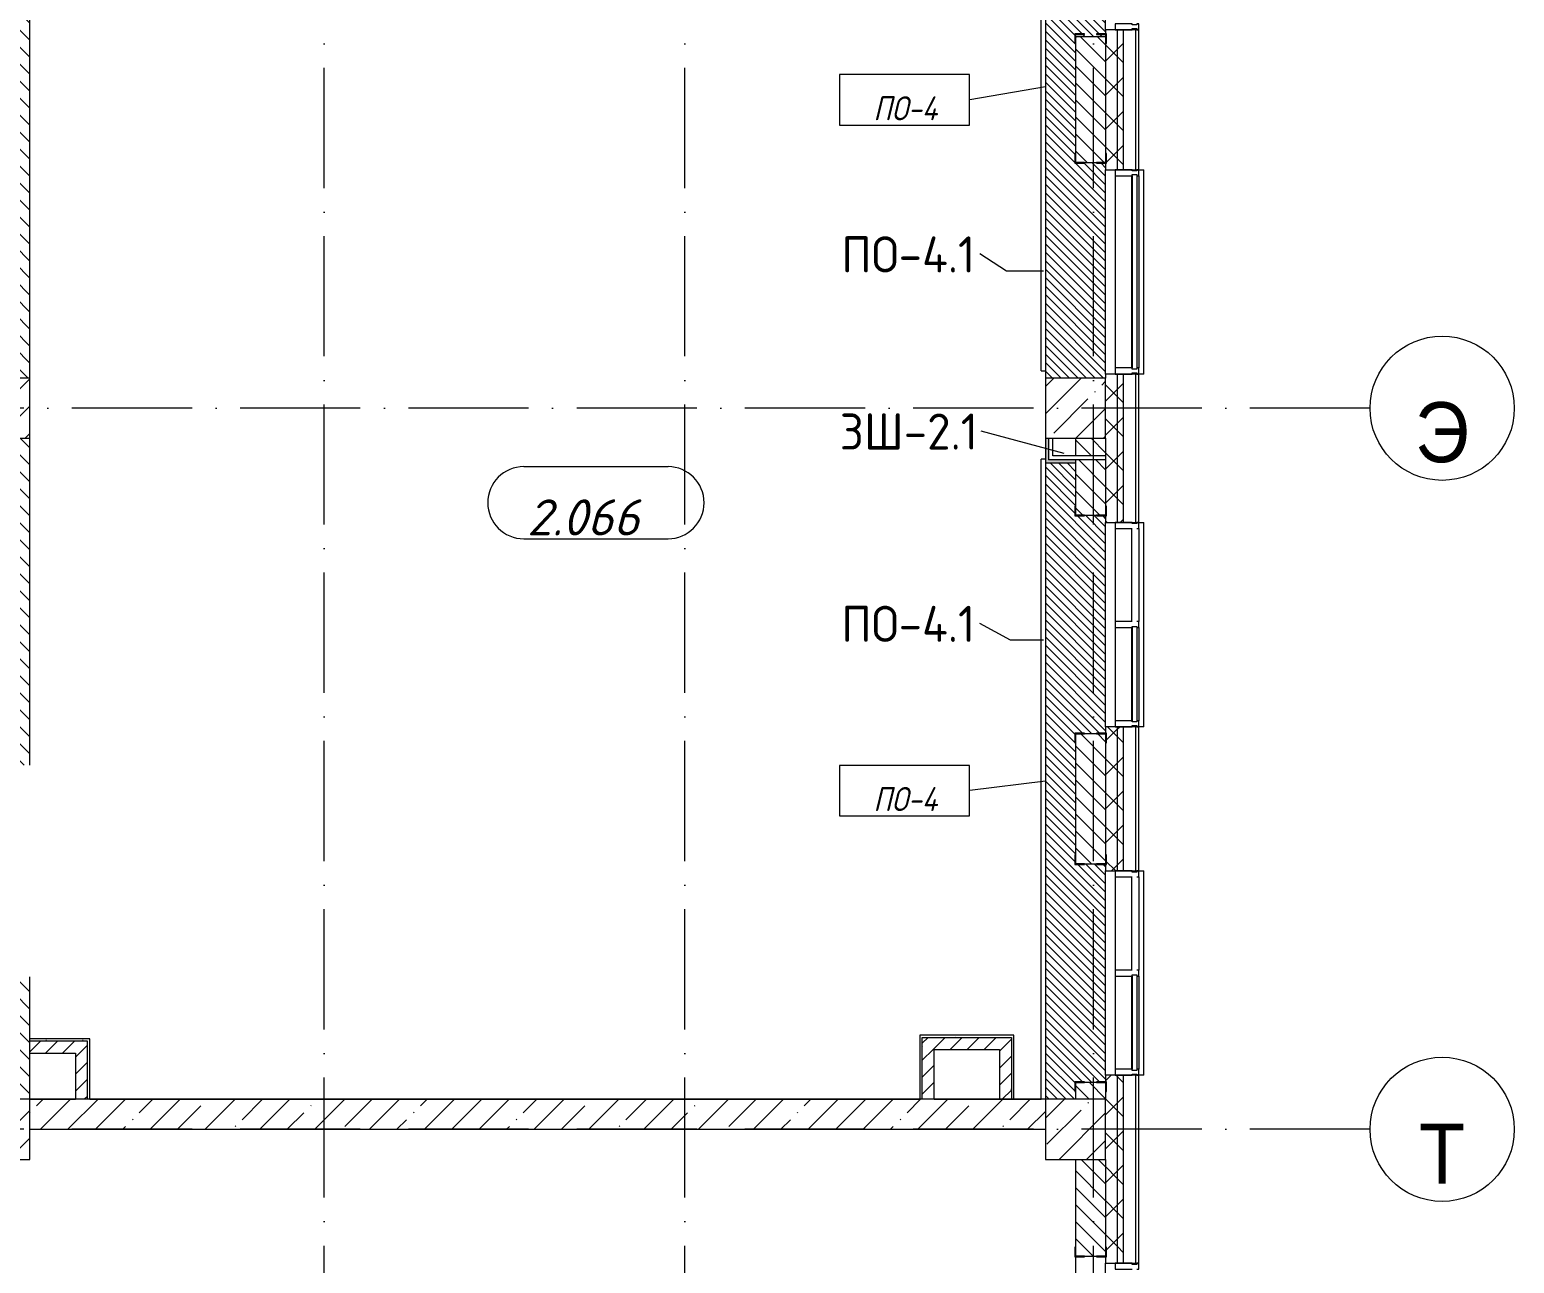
# Model space of a CAD drawing. Header units: millimetres. Extents: x -6467 to 106027, y -7090 to 195095.
# Drawn here: x 14599 to 26950, y 31366 to 41631 of the extents above; entities that cross this region are included whole.
import ezdxf

# ---------------------------------------------------------------- set-up
doc = ezdxf.new("R2010")
doc.units = ezdxf.units.MM
doc.linetypes.add('50_200_ШТРИХ_1Т_ш5_п1_п1_', pattern=[1400, 1000, -200, 0, -200])
for name, color, linetype, lineweight, true_color in [('A-AREA-IDEN-1', 7, 'Continuous', 9, 0xaaaaaa), ('A-FLOR-PATT-1', 7, 'Continuous', 5, 0xd61c12), ('A-GENM-1', 7, 'Continuous', 9, 0xaaaaaa), ('A-GENM-2', 7, 'Continuous', 20, 0xaaaaaa), ('A-WALL-1', 7, 'Continuous', 5, 0x77b143), ('I-WALL-1', 7, 'Continuous', 5, 0x787878), ('Оси-1', 7, 'Continuous', 20, 0xaaaaaa), ('Оси-2', 7, 'Continuous', 9, 0xaaaaaa), ('Оси-3', 7, '50_200_ШТРИХ_1Т_ш5_п1_п1_', 9, 0xaaaaaa)]:
    doc.layers.add(name, color=color, linetype=linetype, lineweight=lineweight, true_color=true_color)
for name, color, linetype, lineweight in [('A-FLOR', 7, 'Continuous', 9), ('A-FLOR-IDEN', 7, 'Continuous', 9), ('A-GLAZ', 7, 'Continuous', 5), ('A-GLAZ-CWMG', 7, 'Continuous', 9), ('A-GLAZ-CWMG-1', 7, 'Continuous', 20), ('A-WALL', 7, 'Continuous', 5), ('A-WALL-FNSH-1', 7, 'Continuous', 5), ('A-WALL-IDEN', 7, 'Continuous', 9), ('I-WALL', 7, 'Continuous', 5), ('S-BEAM', 7, 'Continuous', 9), ('S-COLS', 7, 'Continuous', 9), ('S-COLS-1', 7, 'Continuous', 5)]:
    doc.layers.add(name, color=color, linetype=linetype, lineweight=lineweight)
doc.styles.add('Arial', font='arial.ttf', dxfattribs={"width": 0.9, "height": 500})
doc.styles.add('GOST Common', font='', dxfattribs={"height": 300})
doc.styles.add('GOST Common_I', font='', dxfattribs={"width": 0.9, "height": 200})
doc.styles.add('ISOCPEUR_I', font='isocpeui.ttf', dxfattribs={"height": 300})
doc.styles.get('GOST Common').set_extended_font_data('GOST Common')
doc.styles.get('GOST Common_I').set_extended_font_data('GOST Common', italic=True)
pattern_1 = [(135, (0, 0), (-70.71068, -70.71068), [])]
pattern_2 = [(45, (0, 0), (-141.42136, 141.42136), []), (135, (0, 0), (-141.42136, -141.42136), [])]
pattern_3 = [(45, (0, 0), (-70.71068, 70.71068), [])]
pattern_4 = [(0, (0, 0), (406.4, 101.6), [6.706, -298.094, 6.706, -298.094, -1625.6]), (0, (0, 0), (406.4, 101.6), [-609.6, 6.706, -602.894, 6.706, -298.094, -711.2]), (0, (0, 0), (406.4, 101.6), [-1524, 6.706, -196.494, 6.706, -501.294]), (120, (152.4, 50.8), (-291.18818, 301.15272), [6.706, -298.094, 6.706, -298.094, -1625.6]), (120, (152.4, 50.8), (-291.18818, 301.15272), [-609.6, 6.706, -602.894, 6.706, -298.094, -711.2]), (120, (152.4, 50.8), (-291.18818, 301.15272), [-1524, 6.706, -196.494, 6.706, -501.294]), (240, (203.2, 254), (-115.21182, -402.75272), [6.706, -298.094, 6.706, -298.094, -1625.6]), (240, (203.2, 254), (-115.21182, -402.75272), [-609.6, 6.706, -602.894, 6.706, -298.094, -711.2]), (240, (203.2, 254), (-115.21182, -402.75272), [-1524, 6.706, -196.494, 6.706, -501.294])]

# ---------------------------------------------------------------- blocks, each defined once
blk = doc.blocks.new('BSC_Колонна _Прямоугольная - 500х500-V3-АИ_План этажа Радиаторы_2')
at = {"layer": 'S-COLS-1'}
h = blk.add_hatch(dxfattribs=at)
h.set_pattern_fill('FP_29', color=256, style=0, pattern_type=2)
h.set_pattern_definition([(45, (-23300, -32481.04), (-228.0985, 228.0985), []), (45, (-23071.9, -32481.04), (-228.0985, 228.0985), [403.225, -80.645, 6.706, -73.939])])
h.paths.add_polyline_path([(-250, -250), (250, -250), (250, 250), (-250, 250)])
for p, q in [((250, 250), (-250, 250)), ((-250, 250), (-250, -250)), ((250, -250), (250, 250)), ((-250, -250), (250, -250))]:
    blk.add_line(p, q, dxfattribs=at)
blk = doc.blocks.new('BSC_Колонна _Прямоугольная - 500х500-V5-АИ_План этажа Радиаторы_2')
at = {"layer": 'S-COLS-1'}
h = blk.add_hatch(dxfattribs=at)
h.set_pattern_fill('FP_31', color=256, style=0, pattern_type=2)
h.set_pattern_definition([(45, (-23300, -38481.04), (-228.0985, 228.0985), []), (45, (-23071.9, -38481.04), (-228.0985, 228.0985), [403.225, -80.645, 6.706, -73.939])])
h.paths.add_polyline_path([(-250, -250), (250, -250), (250, 250), (-250, 250)])
for p, q in [((250, 250), (-250, 250)), ((-250, 250), (-250, -250)), ((250, -250), (250, 250)), ((-250, -250), (250, -250))]:
    blk.add_line(p, q, dxfattribs=at)
blk = doc.blocks.new('BSC_Колонна _Прямоугольная - 500х700-22579264-АИ_План этажа Радиаторы_2')
at = {"layer": 'S-COLS-1'}
h = blk.add_hatch(dxfattribs=at)
h.set_pattern_fill('FP_32', color=256, style=0, pattern_type=2)
h.set_pattern_definition([(315, (-32481.04, 14250), (228.0985, 228.0985), []), (315, (-32481.04, 14021.9), (228.0985, 228.0985), [403.225, -80.645, 6.706, -73.939])])
h.paths.add_polyline_path([(-250, -350), (250, -350), (250, 350), (-250, 350)])
for p, q in [((250, 350), (-250, 350)), ((-250, 350), (-250, -350)), ((250, -350), (250, 350)), ((-250, -350), (250, -350))]:
    blk.add_line(p, q, dxfattribs=at)
blk = doc.blocks.new('Прямоугольный импост - Импост структурный с накладкой - 180мм-22437098-АИ_План этажа Радиаторы_2')
at = {"layer": 'A-GLAZ-CWMG-1'}
for p, q in [((-50, 0), (-50, 17)), ((-50, 17), (0, 17)), ((-40, 0), (-50, 0)), ((-40, -40), (-40, 0)), ((0, 0), (-10, 0)), ((-10, 0), (-10, -40)), ((0, 17), (0, 0)), ((-50, -180), (-50, -40)), ((-50, -40), (-40, -40)), ((-10, -40), (0, -40)), ((0, -40), (0, -180)), ((0, -180), (-50, -180))]:
    blk.add_line(p, q, dxfattribs=at)
blk = doc.blocks.new('Прямоугольный импост - Импост структурный с накладкой - 180мм-22437099-АИ_План этажа Радиаторы_2')
at = {"layer": 'A-GLAZ-CWMG-1'}
for p, q in [((0, 17), (-50, 17)), ((-50, 17), (-50, 0)), ((-50, 0), (-40, 0)), ((-40, 0), (-40, -40)), ((-10, -40), (-10, 0)), ((-10, 0), (0, 0)), ((0, 0), (0, 17)), ((-40, -40), (-50, -40)), ((-50, -40), (-50, -180)), ((0, -40), (-10, -40)), ((0, -180), (0, -40)), ((-50, -180), (0, -180))]:
    blk.add_line(p, q, dxfattribs=at)
blk = doc.blocks.new('Прямоугольный импост - Импост структурный с накладкой - 180мм-22437089-АИ_План этажа Радиаторы_2')
at = {"layer": 'A-GLAZ-CWMG'}
for p, q in [((47650, 55111), (46050, 55111)), ((47650, 54931), (46050, 54931)), ((47650, 54914), (46050, 54914))]:
    blk.add_line(p, q, dxfattribs=at)
blk = doc.blocks.new('Прямоугольный импост - Импост структурный с накладкой - 180мм-22437111-АИ_План этажа Радиаторы_2')
at = {"layer": 'A-GLAZ-CWMG-1'}
for p, q in [((-50, 0), (-50, 17)), ((-50, 17), (0, 17)), ((0, 0), (-10, 0)), ((-10, 0), (-10, -40)), ((0, 17), (0, 0)), ((-50, -180), (-50, -40)), ((-10, -40), (0, -40)), ((0, -40), (0, -180)), ((0, -180), (-50, -180))]:
    blk.add_line(p, q, dxfattribs=at)
blk = doc.blocks.new('Прямоугольный импост - Импост структурный с накладкой - 180мм-V231-АИ_План этажа Радиаторы_2')
at = {"layer": 'A-GLAZ-CWMG'}
for p, q in [((49825, 55111), (49050, 55111)), ((49825, 54931), (49050, 54931)), ((49825, 54914), (49050, 54914))]:
    blk.add_line(p, q, dxfattribs=at)
blk = doc.blocks.new('Прямоугольный импост - Импост структурный с накладкой - 180мм-V232-АИ_План этажа Радиаторы_2')
at = {"layer": 'A-GLAZ-CWMG'}
for p, q in [((6637, 55111), (5862, 55111)), ((6637, 54914), (5862, 54914))]:
    blk.add_line(p, q, dxfattribs=at)
blk = doc.blocks.new('Прямоугольный импост - Импост структурный с накладкой - 180мм-V237-АИ_План этажа Радиаторы_2')
at = {"layer": 'A-GLAZ-CWMG-1'}
for p, q in [((-25, 0), (-25, 17)), ((-25, 17), (25, 17)), ((-15, 0), (-25, 0)), ((-15, -40), (-15, 0)), ((25, 17), (25, 0)), ((-25, -180), (-25, -40)), ((-25, -40), (-15, -40)), ((25, -40), (25, -180)), ((25, -180), (-25, -180))]:
    blk.add_line(p, q, dxfattribs=at)
blk = doc.blocks.new('Прямоугольный импост - Импост структурный с накладкой - 180мм-22437157-АИ_План этажа Радиаторы_2')
at = {"layer": 'A-GLAZ-CWMG-1'}
for p, q in [((0, 17), (-50, 17)), ((-50, 17), (-50, 0)), ((-50, 0), (-40, 0)), ((-40, 0), (-40, -40)), ((-10, -40), (-10, 0)), ((-10, 0), (0, 0)), ((0, 0), (0, 17)), ((-40, -40), (-50, -40)), ((-50, -40), (-50, -180)), ((0, -40), (-10, -40)), ((0, -180), (0, -40)), ((-50, -180), (0, -180))]:
    blk.add_line(p, q, dxfattribs=at)
blk = doc.blocks.new('BSC_Колонна _Прямоугольная - 500х700-V275-АИ_План этажа Радиаторы_2')
at = {"layer": 'S-COLS-1'}
h = blk.add_hatch(dxfattribs=at)
h.set_pattern_fill('FP_171', color=256, style=0, pattern_type=2)
h.set_pattern_definition([(315, (-38481.04, 14250), (228.0985, 228.0985), []), (315, (-38481.04, 14021.9), (228.0985, 228.0985), [403.225, -80.645, 6.706, -73.939])])
h.paths.add_polyline_path([(-250, 350), (-250, -350), (250, -350), (250, 350)])
for p, q in [((250, 350), (-250, 350)), ((-250, 350), (-250, -350)), ((250, -350), (250, 350)), ((-250, -350), (250, -350))]:
    blk.add_line(p, q, dxfattribs=at)
blk = doc.blocks.new('АР_Перемычка1 - АР_Перемычка-25547967-АИ_План этажа Радиаторы_2')
at = {"layer": 'A-GENM-1'}
blk.add_line((-350, -125), (-343, -125), dxfattribs=at)
blk = doc.blocks.new('Фахверк _газобетон торцы_385 - Фахверк _газобетон торцы_-25575675-АИ_План этажа Радиаторы_2')
at = {"layer": 'A-GENM-2'}
for p, q in [((89406, 11135), (89325, 11135)), ((89325, 11135), (89325, 11129)), ((89325, 11129), (89400, 11129)), ((89400, 11129), (89400, 11054)), ((89406, 11054), (89406, 11135)), ((89400, 11054), (89406, 11054)), ((89400, 10879), (89325, 10879)), ((89325, 10879), (89325, 10873)), ((89325, 10873), (89406, 10873)), ((89400, 10954), (89400, 10879)), ((89406, 10954), (89400, 10954)), ((89406, 10873), (89406, 10954))]:
    blk.add_line(p, q, dxfattribs=at)
blk = doc.blocks.new('Фахверк _газобетон торцы_386 - Фахверк _газобетон торцы_-25575695-АИ_План этажа Радиаторы_2')
at = {"layer": 'A-GENM-2'}
for p, q in [((89406, 11135), (89325, 11135)), ((89325, 11135), (89325, 11129)), ((89325, 11129), (89400, 11129)), ((89400, 11129), (89400, 11054)), ((89406, 11054), (89406, 11135)), ((89400, 11054), (89406, 11054)), ((89400, 10879), (89325, 10879)), ((89325, 10879), (89325, 10873)), ((89325, 10873), (89406, 10873)), ((89400, 10954), (89400, 10879)), ((89406, 10954), (89400, 10954)), ((89406, 10873), (89406, 10954))]:
    blk.add_line(p, q, dxfattribs=at)
blk = doc.blocks.new('Фахверк _газобетон торцы_387 - Фахверк _газобетон торцы_-25575715-АИ_План этажа Радиаторы_2')
at = {"layer": 'A-GENM-2'}
for p, q in [((89406, 11135), (89325, 11135)), ((89325, 11135), (89325, 11129)), ((89325, 11129), (89400, 11129)), ((89400, 11129), (89400, 11054)), ((89406, 11054), (89406, 11135)), ((89400, 11054), (89406, 11054)), ((89400, 10879), (89325, 10879)), ((89325, 10879), (89325, 10873)), ((89325, 10873), (89406, 10873)), ((89400, 10954), (89400, 10879)), ((89406, 10954), (89400, 10954)), ((89406, 10873), (89406, 10954))]:
    blk.add_line(p, q, dxfattribs=at)
blk = doc.blocks.new('Фахверк _газобетон торцы_388 - Фахверк _газобетон торцы_-25575735-АИ_План этажа Радиаторы_2')
at = {"layer": 'A-GENM-2'}
for p, q in [((89406, 11135), (89325, 11135)), ((89325, 11135), (89325, 11129)), ((89325, 11129), (89400, 11129)), ((89400, 11129), (89400, 11054)), ((89406, 11054), (89406, 11135)), ((89400, 11054), (89406, 11054)), ((89400, 10879), (89325, 10879)), ((89325, 10879), (89325, 10873)), ((89325, 10873), (89406, 10873)), ((89400, 10954), (89400, 10879)), ((89406, 10954), (89400, 10954)), ((89406, 10873), (89406, 10954))]:
    blk.add_line(p, q, dxfattribs=at)
blk = doc.blocks.new('Фахверк _газобетон торцы_389 - Фахверк _газобетон торцы_-25575755-АИ_План этажа Радиаторы_2')
at = {"layer": 'A-GENM-2'}
for p, q in [((89406, 11135), (89325, 11135)), ((89325, 11135), (89325, 11129)), ((89325, 11129), (89400, 11129)), ((89400, 11129), (89400, 11054)), ((89406, 11054), (89406, 11135)), ((89400, 11054), (89406, 11054)), ((89400, 10879), (89325, 10879)), ((89325, 10879), (89325, 10873)), ((89325, 10873), (89406, 10873)), ((89400, 10954), (89400, 10879)), ((89406, 10954), (89400, 10954)), ((89406, 10873), (89406, 10954))]:
    blk.add_line(p, q, dxfattribs=at)
blk = doc.blocks.new('Фахверк _газобетон торцы_391 - Фахверк _газобетон торцы_-25575795-АИ_План этажа Радиаторы_2')
at = {"layer": 'A-GENM-2'}
for p, q in [((89406, 11135), (89325, 11135)), ((89325, 11135), (89325, 11129)), ((89325, 11129), (89400, 11129)), ((89400, 11129), (89400, 11054)), ((89406, 11054), (89406, 11135)), ((89400, 11054), (89406, 11054)), ((89400, 10879), (89325, 10879)), ((89325, 10879), (89325, 10873)), ((89325, 10873), (89406, 10873)), ((89400, 10954), (89400, 10879)), ((89406, 10954), (89400, 10954)), ((89406, 10873), (89406, 10954))]:
    blk.add_line(p, q, dxfattribs=at)
blk = doc.blocks.new('Фахверк _газобетон торцы_405 - Фахверк _газобетон торцы_-25576157-АИ_План этажа Радиаторы_2')
at = {"layer": 'A-GENM-2'}
for p, q in [((89406, 11135), (89325, 11135)), ((89325, 11135), (89325, 11129)), ((89325, 11129), (89400, 11129)), ((89400, 11129), (89400, 11054)), ((89406, 11054), (89406, 11135)), ((89400, 11054), (89406, 11054)), ((89400, 10879), (89325, 10879)), ((89325, 10879), (89325, 10873)), ((89325, 10873), (89406, 10873)), ((89400, 10954), (89400, 10879)), ((89406, 10954), (89400, 10954)), ((89406, 10873), (89406, 10954))]:
    blk.add_line(p, q, dxfattribs=at)
blk = doc.blocks.new('Отлив_СКБ - Отлив витража-V390-АИ_План этажа Радиаторы_2')
at = {"layer": 'A-GLAZ'}
for p, q in [((0, 59), (0, 100)), ((1700, 100), (0, 100)), ((875, 2), (1650, 2)), ((1700, 100), (1700, 59)), ((825, 0), (50, 0)), ((1650, 0), (875, 0))]:
    blk.add_line(p, q, dxfattribs=at)
blk = doc.blocks.new('Отлив_СКБ - Отлив витража-V389-АИ_План этажа Радиаторы_2')
at = {"layer": 'A-GLAZ'}
for p, q in [((0, 59), (0, 100)), ((1700, 100), (0, 100)), ((50, 2), (1650, 2)), ((1700, 100), (1700, 59)), ((1650, 0), (50, 0))]:
    blk.add_line(p, q, dxfattribs=at)
blk = doc.blocks.new('Ось сетки - Круг_Ø6_00__ISO-2_5_0_9K_-17386508-АИ_План этажа Радиаторы_2')
at = {"layer": 'Оси-1'}
blk.add_circle((0, 0), 3, dxfattribs=at)
blk = doc.blocks.new('AAR_СКБ_Марка_помещения_1_5 ммп - Номер-27962133-АИ_План этажа Радиаторы_2')
at = {"layer": 'A-AREA-IDEN-1'}
for p, q in [((-2.987, 3), (3.013, 3)), ((-2.987, 0), (3.013, 0))]:
    blk.add_line(p, q, dxfattribs=at)
for centre, start, end in [((-2.987, 1.5), 90, 270), ((3.013, 1.5), 270, 90)]:
    blk.add_arc(centre, 1.5, start, end, dxfattribs=at)
blk = doc.blocks.new('AAR_СКБ_Марка_Перекрытия_1 мм - Марка пола-27961726-АИ_План этажа Радиаторы_2')
at = {"layer": 'A-FLOR-IDEN'}
for p, q in [((2.723, 2.101), (-2.69, 2.101)), ((-2.69, 2.101), (-2.69, 0)), ((2.723, 0), (2.723, 2.101)), ((-2.69, 0), (2.723, 0))]:
    blk.add_line(p, q, dxfattribs=at)

msp = doc.modelspace()

# ---------------------------------------------------------------- hatches: boundary and pattern name
at = {"layer": 'A-FLOR-PATT-1'}
h = msp.add_hatch(dxfattribs=at)
h.set_pattern_fill('FP_360', color=256, style=0, pattern_type=2)
h.set_pattern_definition([(315, (23300, 41156.04), (35.3553, 35.3553), [])])
h.paths.add_polyline_path([(23550, 38731), (23550, 40520), (23475, 40520), (23475, 40526), (23375, 40526), (23375, 40520), (23294, 40520), (23294, 40601), (23300, 40601), (23300, 41516), (23294, 41516), (23294, 41597), (23375, 41597), (23375, 41591), (23300, 41591), (23300, 41571), (23550, 41571), (23550, 41591), (23475, 41591), (23475, 41597), (23550, 41597), (23550, 43391), (23300, 43391), (23300, 43405), (23294, 43405), (23294, 43486), (23300, 43486), (23300, 43581), (23050, 43581), (23050, 38731)])
h = msp.add_hatch(dxfattribs=at)
h.set_pattern_fill('FP_361', color=256, style=0, pattern_type=2)
h.set_pattern_definition([(315, (23300, 35480.87), (35.3553, 35.3553), [])])
h.paths.add_polyline_path([(23050, 32731), (23300, 32731), (23300, 32796), (23294, 32796), (23294, 32877), (23375, 32877), (23375, 32871), (23475, 32871), (23475, 32877), (23550, 32877), (23549, 34685), (23475, 34685), (23475, 34691), (23375, 34691), (23375, 34685), (23294, 34685), (23294, 34766), (23300, 34766), (23300, 35696), (23294, 35698), (23294, 35777), (23375, 35777), (23375, 35771), (23475, 35771), (23475, 35777), (23550, 35777), (23550, 37585), (23475, 37585), (23475, 37591), (23375, 37591), (23375, 37585), (23294, 37585), (23294, 37666), (23300, 37666), (23300, 38026), (23050, 38026), (23050, 32731)])
at = {"layer": 'A-WALL'}
h = msp.add_hatch(dxfattribs=at)
h.set_pattern_fill('FP_125', color=256, style=0, pattern_type=2)
h.set_pattern_definition(pattern_2)
h.paths.add_polyline_path([(23650, 9581), (23700, 9581), (23700, 12031), (23650, 12031), (23650, 10951)])
h.paths.add_polyline_path([(23700, 13731), (23700, 15006), (23650, 15006), (23650, 13731)])
h.paths.add_polyline_path([(23700, 16706), (23700, 17906), (23650, 17906), (23650, 16706)])
h.paths.add_polyline_path([(23650, 19606), (23700, 19606), (23700, 20766), (23650, 20766)])
h.paths.add_polyline_path([(23700, 22466), (23700, 23666), (23650, 23666), (23650, 22466)])
h.paths.add_polyline_path([(23700, 25366), (23700, 26766), (23650, 26766), (23650, 25366)])
h.paths.add_polyline_path([(23700, 28466), (23700, 29666), (23650, 29666), (23650, 28466)])
h.paths.add_polyline_path([(23700, 31366), (23700, 32931), (23650, 32931), (23650, 31366)])
h.paths.add_polyline_path([(23700, 34631), (23700, 35831), (23650, 35831), (23650, 34631)])
h.paths.add_polyline_path([(23650, 37531), (23700, 37531), (23700, 38766), (23650, 38766), (23650, 37700)])
h.paths.add_polyline_path([(23650, 40466), (23700, 40466), (23700, 41631), (23650, 41631), (23650, 40516)])
h.paths.add_polyline_path([(23700, 43331), (23700, 47831), (23650, 47831), (23650, 43331)])
h = msp.add_hatch(dxfattribs=at)
h.set_pattern_fill('FP_125', color=256, style=0, pattern_type=2)
h.set_pattern_definition(pattern_2)
h.paths.add_polyline_path([(23650, 9481), (23650, 12031), (23550, 12031), (23550, 9481)])
h.paths.add_polyline_path([(23550, 13731), (23650, 13731), (23650, 15006), (23550, 15006), (23550, 13767)])
h.paths.add_polyline_path([(23591, 16706), (23650, 16706), (23650, 17906), (23550, 17906), (23550, 16706)])
h.paths.add_polyline_path([(23550, 19606), (23650, 19606), (23650, 20766), (23550, 20766)])
h.paths.add_polyline_path([(23550, 22466), (23650, 22466), (23650, 23666), (23550, 23666), (23550, 22531)])
h.paths.add_polyline_path([(23550, 25366), (23650, 25366), (23650, 26766), (23550, 26766), (23550, 26231)])
h.paths.add_polyline_path([(23550, 28466), (23650, 28466), (23650, 29666), (23550, 29666), (23550, 29253)])
h.paths.add_polyline_path([(23650, 31366), (23650, 32931), (23550, 32931), (23550, 31366)])
h.paths.add_polyline_path([(23550, 34631), (23650, 34631), (23650, 35831), (23550, 35831), (23550, 34885)])
h.paths.add_polyline_path([(23550, 37531), (23650, 37531), (23650, 38766), (23550, 38766), (23550, 37700)])
h.paths.add_polyline_path([(23550, 40466), (23650, 40466), (23650, 41631), (23550, 41631), (23550, 40516)])
h.paths.add_polyline_path([(23650, 43331), (23650, 47731), (23550, 47731), (23550, 43331)])
h = msp.add_hatch(dxfattribs=at)
h.set_pattern_fill('FP_1', color=256, style=0, pattern_type=2)
h.set_pattern_definition([(45, (0, 0), (-228.0985, 228.0985), []), (45, (228.1, 0), (-228.0985, 228.0985), [403.225, -80.645, 6.706, -73.939])])
h.paths.add_polyline_path([(23050, 32481), (23050, 32731), (14600, 32731), (14600, 32481), (22760, 32481)])
at = {"layer": 'A-WALL-1'}
for points in [[(23075, 38026), (23075, 38231), (23050, 38231), (23050, 38026)], [(23300, 38026), (23300, 38051), (23075, 38051), (23075, 38026), (23110, 38026)]]:
    msp.add_hatch(color=256, dxfattribs=at).paths.add_polyline_path(points)
at = {"layer": 'I-WALL'}
h = msp.add_hatch(dxfattribs=at)
h.set_pattern_fill('FP_2', color=256, style=0, pattern_type=2)
h.set_pattern_definition(pattern_1)
h.paths.add_polyline_path([(14600, 32731), (14598, 33749), (14350, 33749), (14350, 32731)])
h.paths.add_polyline_path([(14600, 35511), (14600, 38231), (14350, 38231), (14352, 35513), (14598, 35511)])
h.paths.add_polyline_path([(14600, 38731), (14600, 43831), (14350, 43831), (14350, 38731), (14478, 38731)])
h = msp.add_hatch(dxfattribs=at)
h.set_pattern_fill('FP_2', color=256, style=0, pattern_type=2)
h.set_pattern_definition(pattern_1)
h.paths.add_polyline_path([(23550, 10031), (23550, 11971), (23300, 11971), (23300, 10031)])
h.paths.add_polyline_path([(23550, 13791), (23550, 13931), (23300, 13931), (23300, 13791)])
h.paths.add_polyline_path([(23300, 14431), (23550, 14431), (23550, 14946), (23300, 14946), (23300, 14471)])
h.paths.add_polyline_path([(23300, 16766), (23550, 16766), (23550, 17231), (23300, 17231)])
h.paths.add_polyline_path([(23550, 17731), (23550, 17846), (23300, 17846), (23300, 17731), (23327, 17731)])
h.paths.add_polyline_path([(23550, 19666), (23550, 20706), (23300, 20706), (23300, 19666)])
h.paths.add_polyline_path([(23550, 22526), (23550, 22531), (23300, 22531), (23300, 22526)])
h.paths.add_polyline_path([(23417, 23031), (23550, 23031), (23550, 23606), (23300, 23606), (23300, 23031)])
h.paths.add_polyline_path([(23550, 25426), (23550, 26231), (23300, 26231), (23300, 25426)])
h.paths.add_polyline_path([(23300, 28526), (23550, 28526), (23550, 29606), (23300, 29606), (23300, 29253)])
h.paths.add_polyline_path([(23300, 31426), (23550, 31426), (23550, 32231), (23300, 32231), (23300, 32069)])
h.paths.add_polyline_path([(23526, 32731), (23550, 32731), (23550, 32871), (23300, 32871), (23300, 32731)])
h.paths.add_polyline_path([(23550, 34691), (23550, 35771), (23300, 35771), (23300, 34691)])
h.paths.add_polyline_path([(23550, 37591), (23550, 38051), (23300, 38051), (23300, 37591)])
h.paths.add_polyline_path([(23550, 38086), (23550, 38231), (23300, 38231), (23300, 38086)])
h.paths.add_polyline_path([(23300, 40526), (23550, 40526), (23550, 41571), (23300, 41571)])
h.paths.add_polyline_path([(23550, 43391), (23550, 43581), (23300, 43581), (23300, 43391)])
h = msp.add_hatch(dxfattribs=at)
h.set_pattern_fill('FP_4', color=256, style=0, pattern_type=2)
h.set_pattern_definition(pattern_3)
h.paths.add_polyline_path([(22666, 33145), (22666, 33245), (22025, 33245), (22025, 33145), (22125, 33145)])
h = msp.add_hatch(dxfattribs=at)
h.set_pattern_fill('FP_4', color=256, style=0, pattern_type=2)
h.set_pattern_definition(pattern_3)
h.paths.add_polyline_path([(22760, 32731), (22766, 32731), (22766, 33245), (22666, 33245), (22666, 32731)])
h = msp.add_hatch(dxfattribs=at)
h.set_pattern_fill('FP_4', color=256, style=0, pattern_type=2)
h.set_pattern_definition(pattern_3)
h.paths.add_polyline_path([(14980, 33114), (14980, 33214), (14600, 33214), (14600, 33114)])
h = msp.add_hatch(dxfattribs=at)
h.set_pattern_fill('FP_4', color=256, style=0, pattern_type=2)
h.set_pattern_definition(pattern_3)
h.paths.add_polyline_path([(15080, 32731), (15080, 33214), (14980, 33214), (14980, 32731)])
h = msp.add_hatch(dxfattribs=at)
h.set_pattern_fill('FP_4', color=256, style=0, pattern_type=2)
h.set_pattern_definition(pattern_3)
h.paths.add_polyline_path([(22125, 32731), (22125, 33145), (22025, 33145), (22025, 32731)])
at = {"layer": 'I-WALL-1'}
h = msp.add_hatch(dxfattribs=at)
h.set_pattern_fill('FP_3', color=256, style=0, pattern_type=2)
h.set_pattern_definition(pattern_4)
h.paths.add_polyline_path([(14600, 33214), (15080, 33214), (15080, 33234), (14600, 33234)])
h = msp.add_hatch(dxfattribs=at)
h.set_pattern_fill('FP_3', color=256, style=0, pattern_type=2)
h.set_pattern_definition(pattern_4)
h.paths.add_polyline_path([(15100, 32731), (15100, 33234), (15080, 33234), (15080, 32731)])
h = msp.add_hatch(dxfattribs=at)
h.set_pattern_fill('FP_3', color=256, style=0, pattern_type=2)
h.set_pattern_definition(pattern_4)
h.paths.add_polyline_path([(22766, 33245), (22766, 33265), (22005, 33265), (22005, 33245), (22760, 33245)])
h = msp.add_hatch(dxfattribs=at)
h.set_pattern_fill('FP_3', color=256, style=0, pattern_type=2)
h.set_pattern_definition(pattern_4)
h.paths.add_polyline_path([(22005, 32731), (22025, 32731), (22025, 33245), (22005, 33245), (22005, 33145)])
h = msp.add_hatch(dxfattribs=at)
h.set_pattern_fill('FP_3', color=256, style=0, pattern_type=2)
h.set_pattern_definition(pattern_4)
h.paths.add_polyline_path([(22786, 32731), (22786, 33265), (22766, 33265), (22766, 32731)])

# ---------------------------------------------------------------- linework, layer by layer
at = {"layer": 'A-FLOR'}
for p, q in [((23050, 43581), (23050, 38731)), ((23550, 41631), (23550, 43331)), ((23550, 38766), (23550, 40466)), ((23050, 38026), (23050, 32731)), ((23550, 35831), (23550, 37531)), ((23550, 32931), (23550, 34631)), ((14600, 32731), (14980, 32731)), ((15100, 32731), (22005, 32731)), ((22125, 32731), (22666, 32731)), ((22786, 32731), (23015, 32731))]:
    msp.add_line(p, q, dxfattribs=at)
at = {"layer": 'A-FLOR-IDEN'}
for p, q in [((23050, 41156), (22419, 41047)), ((23050, 35379), (22419, 35299))]:
    msp.add_line(p, q, dxfattribs=at)
at = {"layer": 'A-WALL'}
for p, q in [((23015, 38791), (23015, 43497)), ((14600, 38731), (14600, 43431)), ((23650, 40466), (23650, 41631)), ((23700, 40466), (23700, 41631)), ((23800, 40466), (23800, 41631)), ((23300, 41571), (23300, 40526)), ((23550, 41571), (23300, 41571)), ((23300, 40526), (23550, 40526)), ((23015, 38791), (23050, 38791)), ((23650, 37531), (23650, 38766)), ((23700, 37531), (23700, 38766)), ((23800, 37531), (23800, 38766)), ((14600, 35511), (14600, 38231)), ((23075, 38231), (23075, 38051)), ((23110, 38086), (23110, 38231)), ((23300, 38231), (23300, 38086)), ((23015, 32731), (23015, 38056)), ((23050, 38056), (23015, 38056)), ((23550, 38051), (23075, 38051)), ((23550, 38086), (23110, 38086)), ((23300, 38051), (23300, 37591)), ((23300, 37591), (23550, 37591)), ((23650, 34631), (23650, 35831)), ((23700, 34631), (23700, 35831)), ((23800, 34631), (23800, 35831)), ((23300, 35771), (23300, 34691)), ((23550, 35771), (23300, 35771)), ((23300, 34691), (23550, 34691)), ((14600, 32731), (14600, 33751)), ((22025, 33245), (22766, 33245)), ((22025, 32731), (22025, 33245)), ((22766, 33245), (22766, 32731)), ((15080, 33214), (14600, 33214)), ((15080, 32731), (15080, 33214)), ((23300, 32871), (23300, 32731)), ((23550, 32871), (23300, 32871)), ((23650, 31366), (23650, 32931)), ((23700, 31366), (23700, 32931)), ((23800, 31366), (23800, 32931)), ((23050, 32731), (14600, 32731)), ((14600, 32481), (23050, 32481)), ((23300, 32231), (23300, 31426)), ((23300, 31426), (23550, 31426)), ((23550, 29666), (23550, 31366))]:
    msp.add_line(p, q, dxfattribs=at)
at = {"layer": 'A-WALL-FNSH-1'}
for p, q in [((23550, 41631), (23550, 40466)), ((23827, 41631), (23550, 41631)), ((23827, 40466), (23827, 41631)), ((23550, 40466), (23827, 40466)), ((23550, 38766), (23550, 38731)), ((23827, 38766), (23550, 38766)), ((23827, 37531), (23827, 38766)), ((23050, 38231), (23050, 38026)), ((23550, 38231), (23550, 37531)), ((23050, 38026), (23300, 38026)), ((23550, 37531), (23827, 37531)), ((23550, 35831), (23550, 34631)), ((23827, 35831), (23550, 35831)), ((23827, 34631), (23827, 35831)), ((23550, 34631), (23827, 34631)), ((15100, 33234), (14600, 33234)), ((15100, 32731), (15100, 33234)), ((22786, 33265), (22005, 33265)), ((22005, 33265), (22005, 32731)), ((22786, 32731), (22786, 33265)), ((14600, 33114), (14980, 33114)), ((14980, 33114), (14980, 32731)), ((22125, 33145), (22666, 33145)), ((22125, 32731), (22125, 33145)), ((22666, 33145), (22666, 32731)), ((23550, 32931), (23550, 32731)), ((23827, 32931), (23550, 32931)), ((23827, 31366), (23827, 32931)), ((22666, 32731), (22786, 32731)), ((23550, 32231), (23550, 31366)), ((23550, 31366), (23827, 31366))]:
    msp.add_line(p, q, dxfattribs=at)
at = {"layer": 'A-WALL-IDEN'}
for p, q in [((22726, 39623), (22504, 39765)), ((23032, 39623), (22726, 39623)), ((23206, 38104), (22514, 38290)), ((22758, 36551), (22504, 36691)), ((23032, 36551), (22758, 36551))]:
    msp.add_line(p, q, dxfattribs=at)
at = {"layer": 'S-BEAM'}
msp.add_line((23300, 31420), (23300, 29612), dxfattribs=at)
at = {"layer": 'Оси-3'}
for p, q in [((17050, -5890), (17050, 49636)), ((20050, -5890), (20050, 49636)), ((23450, -5890), (23450, 49636)), ((25750, 38481), (-5267, 38481)), ((25750, 32481), (-5267, 32481))]:
    msp.add_line(p, q, dxfattribs=at)

# ---------------------------------------------------------------- block references
at = {"layer": 'A-AREA-IDEN-1', "xscale": 199.9999999999999, "yscale": 199.9999999999999, "zscale": 199.9999999999999}
msp.add_blockref('AAR_СКБ_Марка_помещения_1_5 ммп - Номер-27962133-АИ_План этажа Радиаторы_2', (19307, 37395), dxfattribs=at)
at = {"layer": 'A-FLOR-IDEN', "xscale": 199.9999999999999, "yscale": 199.9999999999999, "zscale": 199.9999999999999}
for p in [(21874, 40837), (21874, 35089)]:
    msp.add_blockref('AAR_СКБ_Марка_Перекрытия_1 мм - Марка пола-27961726-АИ_План этажа Радиаторы_2', p, dxfattribs=at)
at = {"layer": 'A-GENM-1'}
for name, p, rotation in [('Фахверк _газобетон торцы_389 - Фахверк _газобетон торцы_-25575755-АИ_План этажа Радиаторы_2', (34429, -47809), 89.99999999999974), ('Фахверк _газобетон торцы_391 - Фахверк _газобетон торцы_-25575795-АИ_План этажа Радиаторы_2', (12421, 129926), 270.0000000000001), ('Фахверк _газобетон торцы_386 - Фахверк _газобетон торцы_-25575695-АИ_План этажа Радиаторы_2', (12421, 126991), 270.0000000000001), ('Фахверк _газобетон торцы_385 - Фахверк _газобетон торцы_-25575675-АИ_План этажа Радиаторы_2', (34429, -53629), 89.99999999999974), ('Фахверк _газобетон торцы_388 - Фахверк _газобетон торцы_-25575735-АИ_План этажа Радиаторы_2', (12421, 124091), 270.0000000000001), ('АР_Перемычка1 - АР_Перемычка-25547967-АИ_План этажа Радиаторы_2', (14475, 33751), 89.99999999999991), ('Фахверк _газобетон торцы_387 - Фахверк _газобетон торцы_-25575715-АИ_План этажа Радиаторы_2', (34429, -56529), 89.99999999999974), ('Фахверк _газобетон торцы_405 - Фахверк _газобетон торцы_-25576157-АИ_План этажа Радиаторы_2', (12421, 120826), 270.0000000000001)]:
    msp.add_blockref(name, p, dxfattribs=dict(at, rotation=rotation))
at = {"layer": 'A-GLAZ', "rotation": 269.9999999999997}
for name, p in [('Отлив_СКБ - Отлив витража-V389-АИ_План этажа Радиаторы_2', (23768, 40466)), ('Отлив_СКБ - Отлив витража-V390-АИ_План этажа Радиаторы_2', (23768, 37531)), ('Отлив_СКБ - Отлив витража-V390-АИ_План этажа Радиаторы_2', (23768, 34631))]:
    msp.add_blockref(name, p, dxfattribs=at)
at = {"layer": 'A-GLAZ-CWMG'}
for name, p, rotation in [('Прямоугольный импост - Импост структурный с накладкой - 180мм-22437099-АИ_План этажа Радиаторы_2', (23810, 41631), 269.9999999999972), ('Прямоугольный импост - Импост структурный с накладкой - 180мм-22437089-АИ_План этажа Радиаторы_2', (78741, -7234), 89.99999999999899), ('Прямоугольный импост - Импост структурный с накладкой - 180мм-22437099-АИ_План этажа Радиаторы_2', (23810, 38766), 269.9999999999972), ('Прямоугольный импост - Импост структурный с накладкой - 180мм-V232-АИ_План этажа Радиаторы_2', (78741, 30844), 89.99999999999912), ('Прямоугольный импост - Импост структурный с накладкой - 180мм-V231-АИ_План этажа Радиаторы_2', (78741, -13169), 89.99999999999882), ('Прямоугольный импост - Импост структурный с накладкой - 180мм-22437157-АИ_План этажа Радиаторы_2', (23810, 35831), 269.9999999999972), ('Прямоугольный импост - Импост структурный с накладкой - 180мм-V232-АИ_План этажа Радиаторы_2', (78741, 27944), 89.99999999999912), ('Прямоугольный импост - Импост структурный с накладкой - 180мм-V231-АИ_План этажа Радиаторы_2', (78741, -16069), 89.99999999999882), ('Прямоугольный импост - Импост структурный с накладкой - 180мм-22437157-АИ_План этажа Радиаторы_2', (23810, 32931), 269.9999999999972)]:
    msp.add_blockref(name, p, dxfattribs=dict(at, rotation=rotation))
at = {"layer": 'A-GLAZ-CWMG', "extrusion": (0, 0, -1), "rotation": 90.00000000000281}
for name, p in [('Прямоугольный импост - Импост структурный с накладкой - 180мм-22437098-АИ_План этажа Радиаторы_2', (-23810, 40466)), ('Прямоугольный импост - Импост структурный с накладкой - 180мм-22437111-АИ_План этажа Радиаторы_2', (-23810, 37531)), ('Прямоугольный импост - Импост структурный с накладкой - 180мм-V237-АИ_План этажа Радиаторы_2', (-23810, 36681)), ('Прямоугольный импост - Импост структурный с накладкой - 180мм-22437111-АИ_План этажа Радиаторы_2', (-23810, 34631)), ('Прямоугольный импост - Импост структурный с накладкой - 180мм-V237-АИ_План этажа Радиаторы_2', (-23810, 33781)), ('Прямоугольный импост - Импост структурный с накладкой - 180мм-22437111-АИ_План этажа Радиаторы_2', (-23810, 31366))]:
    msp.add_blockref(name, p, dxfattribs=at)
at = {"layer": 'S-COLS', "rotation": 89.9999999999999}
for name, p in [('BSC_Колонна _Прямоугольная - 500х700-V275-АИ_План этажа Радиаторы_2', (14250, 38481)), ('BSC_Колонна _Прямоугольная - 500х700-22579264-АИ_План этажа Радиаторы_2', (14250, 32481))]:
    msp.add_blockref(name, p, dxfattribs=at)
at = {"layer": 'S-COLS'}
for name, p in [('BSC_Колонна _Прямоугольная - 500х500-V5-АИ_План этажа Радиаторы_2', (23300, 38481)), ('BSC_Колонна _Прямоугольная - 500х500-V3-АИ_План этажа Радиаторы_2', (23300, 32481))]:
    msp.add_blockref(name, p, dxfattribs=at)
at = {"layer": 'Оси-1', "xscale": 199.9999999999999, "yscale": 199.9999999999999, "zscale": 199.9999999999999}
for p, rotation in [((26350, 38481), 89.99999999999982), ((26350, 32481), 89.9999999999998)]:
    msp.add_blockref('Ось сетки - Круг_Ø6_00__ISO-2_5_0_9K_-17386508-АИ_План этажа Радиаторы_2', p, dxfattribs=dict(at, rotation=rotation))

# ---------------------------------------------------------------- texts
at = {"layer": 'A-AREA-IDEN-1', "insert": (19204, 37423), "char_height": 300, "width": 952, "attachment_point": 8, "line_spacing_factor": 1.139951, "style": 'ISOCPEUR_I'}
msp.add_mtext('\\pxqc,t8.46667,16.93333,25.4,33.86667,42.33333,50.8,59.26667,67.73333,76.2,84.66667,93.13333,101.6,110.06667,118.53333,127,135.46667,143.93333,152.4,160.86667,169.33333,177.8,186.26667,194.73333,203.2,211.66667,220.13333,228.6,237.06667,245.53333,254,262.46667,270.93333;{2.066}', dxfattribs=at)
at = {"layer": 'A-FLOR-IDEN', "char_height": 200, "width": 572.4, "attachment_point": 5, "line_spacing_factor": 1.022766, "style": 'GOST Common_I'}
for insert in [(21884, 40977), (21884, 35229)]:
    msp.add_mtext('\\pxqc,t0.9,1.8,2.7,3.6,4.5,5.4,6.3,7.2,8.1,9,9.9,10.8,11.7,12.6,13.5,14.4,15.3,16.2,17.1,18,18.9,19.8,20.7,21.6,22.5,23.4,24.3,25.2,26.1,27,27.9,28.8;{ПО-4}', dxfattribs=dict(at, insert=insert))
at = {"layer": 'A-WALL-IDEN', "char_height": 300, "attachment_point": 2, "line_spacing_factor": 1.022766, "style": 'GOST Common'}
for s, insert, width in [('\\pxqc,t0.26667,0.53333,0.8,1.06667,1.33333,1.6,1.86667,2.13333,2.4,2.66667,2.93333,3.2,3.46667,3.73333,4,4.26667,4.53333,4.8,5.06667,5.33333,5.6,5.86667,6.13333,6.4,6.66667,6.93333,7.2,7.46667,7.73333,8,8.26667,8.53333;{ПО-4.1}', (21908, 39911), 1178), ('\\pxqc,t0.26667,0.53333,0.8,1.06667,1.33333,1.6,1.86667,2.13333,2.4,2.66667,2.93333,3.2,3.46667,3.73333,4,4.26667,4.53333,4.8,5.06667,5.33333,5.6,5.86667,6.13333,6.4,6.66667,6.93333,7.2,7.46667,7.73333,8,8.26667,8.53333;{ЗШ-2.1}', (21913, 38437), 1190), ('\\pxqc,t0.26667,0.53333,0.8,1.06667,1.33333,1.6,1.86667,2.13333,2.4,2.66667,2.93333,3.2,3.46667,3.73333,4,4.26667,4.53333,4.8,5.06667,5.33333,5.6,5.86667,6.13333,6.4,6.66667,6.93333,7.2,7.46667,7.73333,8,8.26667,8.53333;{ПО-4.1}', (21908, 36837), 1178)]:
    msp.add_mtext(s, dxfattribs=dict(at, insert=insert, width=width))
at = {"layer": 'Оси-2', "char_height": 500, "attachment_point": 5, "line_spacing_factor": 0.936439, "style": 'Arial'}
for s, insert, width in [('\\pxqc,t4.572,9.144,13.716,18.288,22.86,27.432,32.004,36.576,41.148,45.72,50.292,54.864,59.436,64.008,68.58,73.152,77.724,82.296,86.868,91.44,96.012,100.584,105.156,109.728,114.3,118.872,123.444,128.016,132.588,137.16,141.732,146.304;{Э}', (26349, 38278), 464.4), ('\\pxqc,t4.572,9.144,13.716,18.288,22.86,27.432,32.004,36.576,41.148,45.72,50.292,54.864,59.436,64.008,68.58,73.152,77.724,82.296,86.868,91.44,96.012,100.584,105.156,109.728,114.3,118.872,123.444,128.016,132.588,137.16,141.732,146.304;{Т}', (26349, 32278), 405)]:
    msp.add_mtext(s, dxfattribs=dict(at, insert=insert, width=width))

doc.saveas('drawing.dxf')
